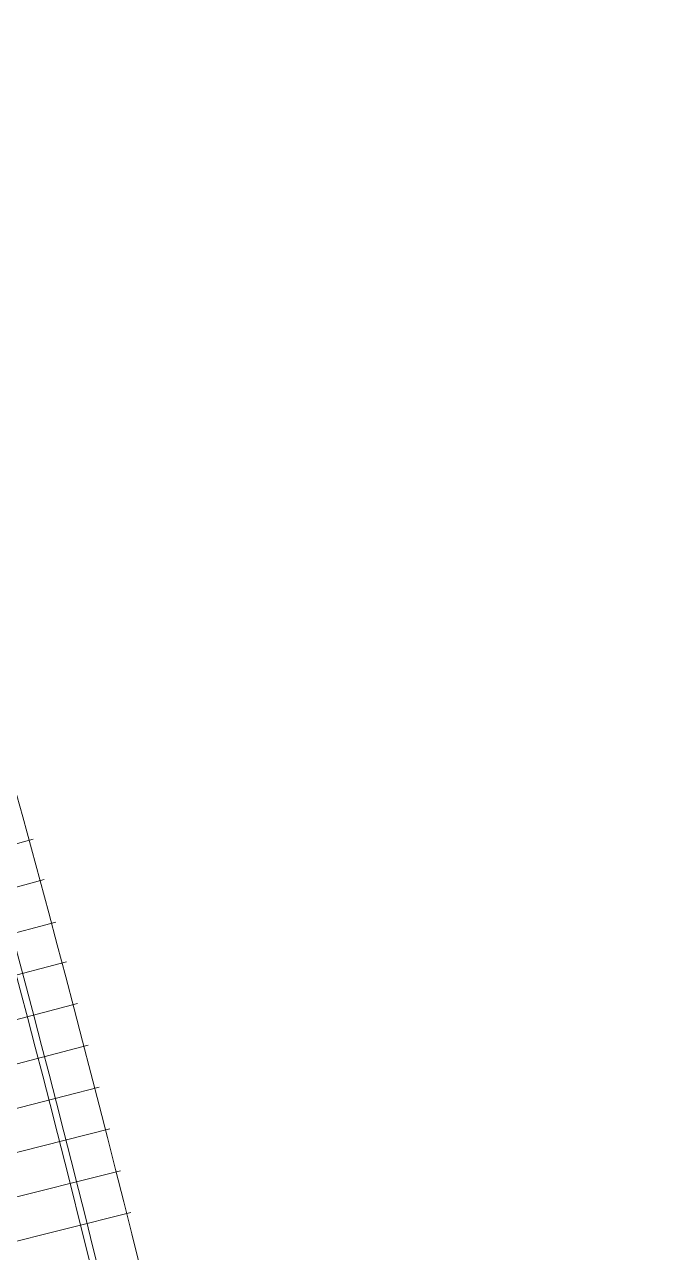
# Model space of a CAD drawing. Header units: millimetres. Extents: x 27228149 to 29012050, y 40856015 to 42918728.
# Drawn here: x 27348650 to 27382580, y 42731664 to 42796326 of the extents above; entities that cross this region are included whole.
import ezdxf

# ---------------------------------------------------------------- set-up
doc = ezdxf.new("R2010")
doc.units = ezdxf.units.MM
doc.header["$LTSCALE"] = 0.05
doc.linetypes.add('DGN Style 3', pattern=[27349.722329, 19535.51595, -7814.20638])
for name, color, linetype, lineweight in [('OuterEdge_SB', 7, 'Continuous', 0), ('PlacementCurve_SB', 1, 'DGN Style 3', 0), ('S-_SEG-----_E-SB', 3, 'Continuous', 13), ('S-_WALLLBW-_E-', 40, 'Continuous', 13)]:
    doc.layers.add(name, color=color, linetype=linetype, lineweight=lineweight)

msp = doc.modelspace()

# ---------------------------------------------------------------- linework, layer by layer
at = {"layer": 'OuterEdge_SB'}
msp.add_arc((26454853.3, 42509161.6), 924291, 13.8451623, 26.2492156, dxfattribs=at)
at = {"layer": 'PlacementCurve_SB'}
msp.add_lwpolyline([(27305541.4, 42854039, -0.0482858), (27355899.2, 42684467.3), (27377998.9, 42570890.3, 0.0688708), (27467496.8, 42309348.2, 0.1110949), (27715510, 42007942.3, 0.028125), (27802629.8, 41947720.4), (27845874.9, 41921290)], format="xyb", dxfattribs=at)
at = {"layer": 'S-_SEG-----_E-SB'}
for p, q in [((27332489.9, 42748898.6), (27349112.3, 42753433.7)), ((27333059.1, 42746805.4), (27349693, 42751298.1)), ((27333649.1, 42744614.2), (27350294.4, 42749064.5)), ((27334198.1, 42742555.7), (27350854, 42746966.1)), ((27334767.6, 42740399.2), (27351434.1, 42744769.6)), ((27335331.8, 42738241.2), (27352008.8, 42742571.7)), ((27335890.8, 42736082), (27352578, 42740372.4)), ((27336444.4, 42733921.3), (27353141.9, 42738171.8)), ((27336992.8, 42731759.3), (27353700.4, 42735969.7)), ((27337535.9, 42729595.9), (27354253.5, 42733766.3))]:
    msp.add_line(p, q, dxfattribs=at)
at = {"layer": 'S-_WALLLBW-_E-'}
for radius, end in [(924641, 26.2492156), (926791, 20.7565789)]:
    msp.add_arc((26454853.3, 42509161.6), radius, 13.8451623, end, dxfattribs=at)

doc.saveas('drawing.dxf')
